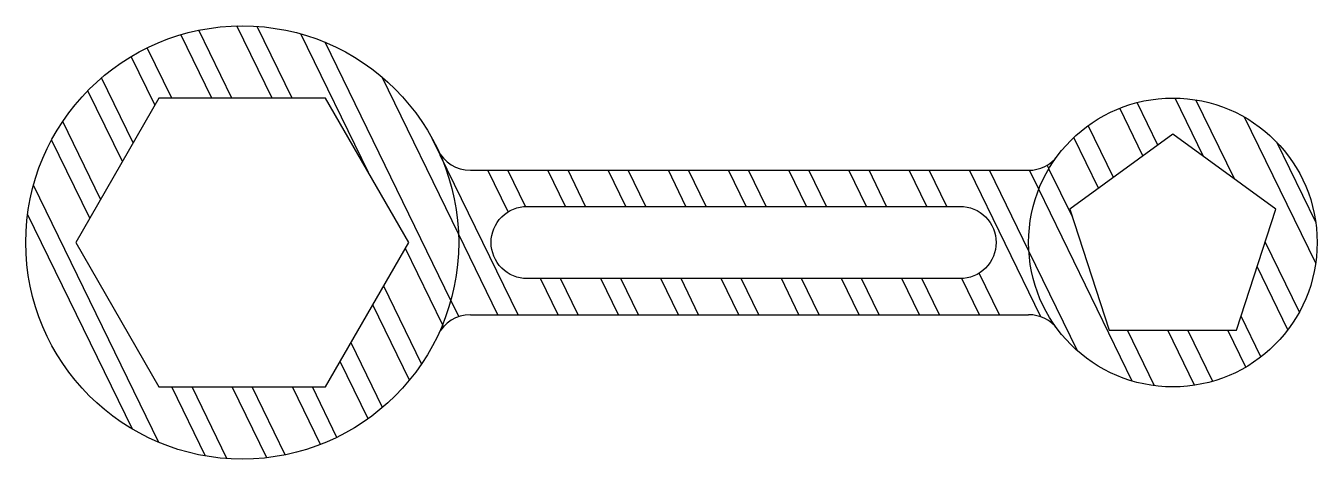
# Model space of a CAD drawing. Header units: inches. Extents: x 27 to 206, y -3 to 57.
import ezdxf

# ---------------------------------------------------------------- set-up
doc = ezdxf.new("R2010")
doc.units = ezdxf.units.IN
doc.header["$MEASUREMENT"] = 0

msp = doc.modelspace()

# ---------------------------------------------------------------- hatches: boundary and pattern name
at = {"true_color": 0x939598}
h = msp.add_hatch(dxfattribs=at)
h.set_pattern_fill('ANSI32', color=252, scale=20, angle=71)
h.paths.add_polyline_path([(26.61, 26.58, 1), (86.61, 26.58, 1)])
h.paths.add_polyline_path([(79.7, 26.58), (68.16, 6.58), (45.06, 6.58), (33.52, 26.58), (45.06, 46.58), (68.16, 46.58)], flags=16)
h = msp.add_hatch(dxfattribs=at)
h.set_pattern_fill('ANSI32', color=252, scale=20, angle=71)
h.paths.add_polyline_path([(165.61, 26.58, -0.162278), (169.61, 38.58, -0.236068), (165.61, 36.58), (88.23, 36.58, -0.28969), (83.71, 39.44, -0.111183), (86.61, 26.58, -0.111183), (83.71, 13.72, -0.28969), (88.23, 16.58), (165.61, 16.58, -0.236068), (169.61, 14.58, -0.162278)])
h.paths.add_polyline_path([(96.11, 21.58, -0.414214), (91.11, 26.58, -0.414214), (96.11, 31.58), (156.11, 31.58, -0.414214), (161.11, 26.58, -0.414214), (156.11, 21.58)], flags=16)
h.paths.add_polyline_path([(165.61, 26.58, 1), (205.61, 26.58, 1)])
h.paths.add_polyline_path([(185.61, 41.58), (199.88, 31.21), (194.43, 14.44), (176.79, 14.44), (171.34, 31.21)], flags=16)

# ---------------------------------------------------------------- linework, layer by layer
for p, q in [((88.23, 36.58), (165.61, 36.58)), ((88.23, 16.58), (165.61, 16.58))]:
    msp.add_line(p, q)
for points in [[(45.06, 46.58), (33.52, 26.58), (45.06, 6.58), (68.16, 6.58), (79.7, 26.58), (68.16, 46.58)], [(185.61, 41.58), (171.34, 31.21), (176.79, 14.44), (194.43, 14.44), (199.88, 31.21)]]:
    msp.add_lwpolyline(points, close=True)
msp.add_lwpolyline([(91.11, 26.58, -0.414214), (96.11, 31.58), (156.11, 31.58, -0.414214), (161.11, 26.58), (161.11, 26.58, -0.414214), (156.11, 21.58), (96.11, 21.58, -0.414214), (91.11, 26.58)], format="xyb", close=True)
for centre, radius in [((56.61, 26.58), 30), ((185.61, 26.58), 20)]:
    msp.add_circle(centre, radius)
for centre, start, end in [((88.23, 41.58), 205.3769, 270), ((165.61, 41.58), 270, 323.1301), ((88.23, 11.58), 90, 154.6231), ((165.61, 11.58), 36.8699, 90)]:
    msp.add_arc(centre, 5, start, end)

doc.saveas('drawing.dxf')
